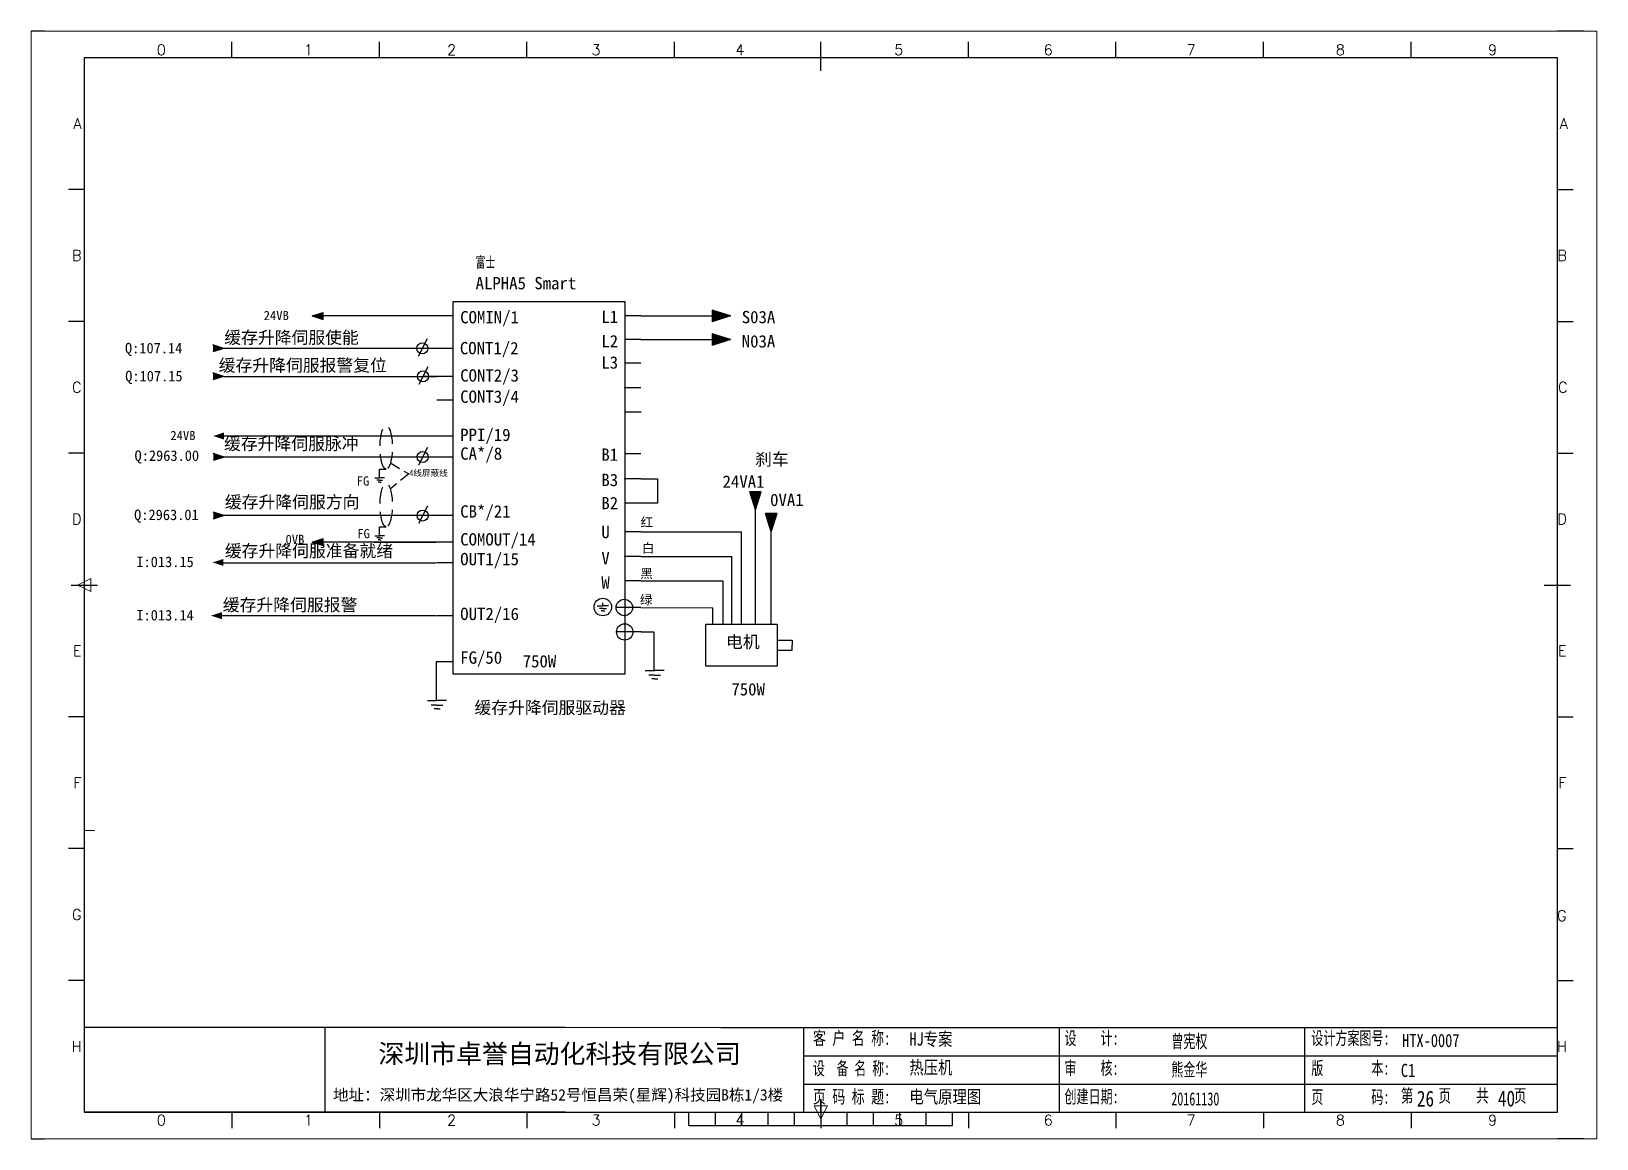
# Model space of a CAD drawing. Extents: x 35123 to 43919, y -4314 to -326.
# Drawn here: x 37620.3 to 37917.3, y -3613.9 to -3403.9 of the extents above; entities that cross this region are included whole.
import ezdxf
from ezdxf.enums import TextEntityAlignment as Align

# ---------------------------------------------------------------- set-up
doc = ezdxf.new("R2010")
doc.units = 0
doc.header["$MEASUREMENT"] = 0
doc.linetypes.add('ACISOWELD', pattern=[3, 2, -1])
doc.linetypes.add('HIDDEN2', pattern=[4.7625, 3.175, -1.5875])
doc.layers.add('AE_BOR', color=1, linetype='Continuous')
doc.styles.add('Standard0.67', font='', dxfattribs={"width": 0.67})
doc.styles.add('Standard_0.8', font='SimSun.ttf', dxfattribs={"width": 0.8})
doc.styles.add('WD', font='romans.shx', dxfattribs={"bigfont": 'gbcbig.shx'})
doc.styles.add('宋', font='SimSun.ttf', dxfattribs={"width": 0.7})
doc.styles.get('Standard0.67').set_extended_font_data('FangSong_GB2312')

# ---------------------------------------------------------------- blocks, each defined once
blk = doc.blocks.new('gb_a2_a')
for p, q in [((584, 410), (25, 410)), ((25, 410), (25, 10)), ((584, 10), (584, 410)), ((25, 10), (584, 10))]:
    blk.add_line(p, q)
at = {"lineweight": 9, "ltscale": 0.1}
blk.add_line((25, 116.86), (29, 116.86), dxfattribs=at)
at = {"layer": 'AE_BOR', "lineweight": 30}
for p, q in [((10, 420), (4.93, 420)), ((594, 420), (584, 420)), ((4.93, 0), (10, 0)), ((594, 0), (584, 0))]:
    blk.add_line(p, q, dxfattribs=at)
at = {"layer": 'AE_BOR', "color": 1, "lineweight": 15}
for p, q in [((4.93, 420), (598.93, 420)), ((4.93, 0), (4.93, 420)), ((598.93, 420), (598.93, 0)), ((22.5, 210), (27.5, 212.5)), ((27.5, 207.5), (22.5, 210)), ((27.5, 212.5), (27.5, 207.5)), ((304.5, 7.5), (302, 12.5)), ((302, 12.5), (307, 12.5)), ((307, 12.5), (304.5, 7.5)), ((598.93, 0), (4.93, 0))]:
    blk.add_line(p, q, dxfattribs=at)
at = {"layer": 'AE_BOR'}
for p, q in [((81, 410), (81, 416)), ((137, 410), (137, 416)), ((193, 410), (193, 416)), ((249, 410), (249, 416)), ((304.5, 410), (304.5, 416)), ((360.5, 410), (360.5, 416)), ((416.5, 410), (416.5, 416)), ((472.5, 410), (472.5, 416)), ((528.5, 410), (528.5, 416)), ((25, 360), (19, 360)), ((584, 360), (590, 360)), ((25, 310), (19, 310)), ((584, 310), (590, 310)), ((25, 260), (19, 260)), ((584, 260), (590, 260)), ((25, 160), (19, 160)), ((584, 160), (590, 160)), ((25, 110), (19, 110)), ((584, 110), (590, 110)), ((25, 60), (19, 60)), ((584, 60), (590, 60)), ((81, 10), (81, 4)), ((137, 10), (137, 4)), ((193, 10), (193, 4)), ((249, 10), (249, 4)), ((304.5, 10), (304.5, 4)), ((360.5, 10), (360.5, 4)), ((416.5, 10), (416.5, 4)), ((472.5, 10), (472.5, 4)), ((528.5, 10), (528.5, 4))]:
    blk.add_line(p, q, dxfattribs=at)
at = {"layer": 'AE_BOR', "color": 2, "lineweight": 30}
for p, q in [((304.5, 405), (304.5, 415)), ((20, 210), (30, 210)), ((579, 210), (589, 210)), ((304.5, 10), (304.5, 15)), ((304.5, 15), (304.5, 5)), ((254.5, 5), (254.5, 10)), ((264.5, 5), (264.5, 10)), ((274.5, 5), (274.5, 10)), ((284.5, 5), (284.5, 10)), ((294.5, 5), (294.5, 10)), ((304.5, 10), (304.5, 5)), ((314.5, 5), (314.5, 10)), ((324.5, 5), (324.5, 10)), ((334.5, 5), (334.5, 10)), ((344.5, 5), (344.5, 10)), ((354.5, 5), (354.5, 10)), ((254.5, 5), (354.5, 5))]:
    blk.add_line(p, q, dxfattribs=at)
at = {"layer": 'AE_BOR', "style": 'WD'}
for s, p in [('0', (54.27, 411)), ('1', (110.12, 411)), ('2', (164.42, 411)), ('3', (219.22, 411)), ('4', (273.82, 411)), ('5', (334.12, 411)), ('6', (390.81, 411)), ('7', (445.01, 411)), ('8', (501.67, 411)), ('9', (559.4, 411)), ('0', (54.27, 5)), ('1', (110.12, 5)), ('2', (164.42, 5)), ('3', (219.22, 5)), ('4', (273.82, 5)), ('5', (334.12, 5)), ('6', (390.81, 5)), ('7', (445.01, 5)), ('8', (501.67, 5)), ('9', (559.4, 5))]:
    blk.add_text(s, height=4, dxfattribs=at).set_placement(p, align=Align.CENTER)
for s, p in [('A', (24, 385)), ('A', (588.05, 385)), ('B', (24, 335)), ('B', (587.67, 335)), ('C', (24, 285)), ('C', (587.86, 285)), ('D', (24, 235)), ('D', (587.67, 235)), ('E', (24, 185)), ('E', (587.48, 185)), ('F', (24, 135)), ('F', (587.48, 135)), ('F', (587.48, 135)), ('G', (24, 85)), ('G', (587.48, 84.56)), ('H', (24, 35)), ('H', (587.67, 35))]:
    blk.add_text(s, height=4, dxfattribs=at).set_placement(p, align=Align.MIDDLE_RIGHT)
blk = doc.blocks.new('节点')
at = {"color": 1}
blk.add_line((5159.2, 79.1), (5149.7, 60.2), dxfattribs=at)
blk.add_circle((5154.1, 68.9), 5.98, dxfattribs=at)

msp = doc.modelspace()

# ---------------------------------------------------------------- hatches: boundary and pattern name
for points in [[(37752.915, -3457.853), (37749.466, -3456.747), (37749.466, -3458.958)], [(37673.573, -3457.853), (37675.642, -3457.189), (37675.642, -3458.516)], [(37752.886, -3462.324), (37749.437, -3461.219), (37749.437, -3463.43)], [(37656.789, -3463.998), (37654.719, -3464.661), (37654.719, -3463.335)], [(37656.789, -3469.304), (37654.719, -3469.968), (37654.719, -3468.641)], [(37654.747, -3480.622), (37656.816, -3479.959), (37656.816, -3481.286)], [(37656.855, -3484.596), (37654.786, -3485.259), (37654.786, -3483.933)], [(37757.658, -3494.642), (37758.763, -3491.193), (37756.553, -3491.193)], [(37656.855, -3495.691), (37654.786, -3496.354), (37654.786, -3495.028)], [(37760.655, -3498.763), (37761.76, -3495.314), (37759.549, -3495.314)], [(37673.573, -3500.716), (37675.642, -3500.053), (37675.642, -3501.379)], [(37654.647, -3504.593), (37656.716, -3503.93), (37656.716, -3505.256)], [(37654.338, -3514.685), (37656.407, -3514.022), (37656.407, -3515.349)]]:
    msp.add_hatch(color=256).paths.add_polyline_path(points)

# ---------------------------------------------------------------- linework, layer by layer
for p, q in [((37752.915, -3457.853), (37749.466, -3456.747)), ((37749.466, -3456.747), (37749.466, -3458.958)), ((37673.573, -3457.853), (37675.642, -3457.189)), ((37685.275, -3457.853), (37673.573, -3457.853)), ((37673.573, -3457.853), (37675.642, -3458.516)), ((37675.642, -3458.516), (37675.642, -3457.189)), ((37697.185, -3457.853), (37685.275, -3457.853)), ((37700.29, -3457.853), (37697.185, -3457.853)), ((37700.29, -3457.853), (37697.185, -3457.853)), ((37700.29, -3457.853), (37697.185, -3457.853)), ((37700.29, -3457.853), (37697.185, -3457.853)), ((37700.29, -3457.853), (37697.185, -3457.853)), ((37700.29, -3457.853), (37697.185, -3457.853)), ((37700.29, -3457.853), (37697.185, -3457.853)), ((37700.29, -3457.853), (37697.185, -3457.853)), ((37700.29, -3457.853), (37697.185, -3457.853)), ((37700.29, -3457.853), (37697.185, -3457.853)), ((37735.952, -3457.853), (37732.847, -3457.853)), ((37735.952, -3457.853), (37732.847, -3457.853)), ((37735.952, -3457.853), (37732.847, -3457.853)), ((37735.952, -3457.853), (37732.847, -3457.853)), ((37735.952, -3457.853), (37732.847, -3457.853)), ((37735.952, -3457.853), (37732.847, -3457.853)), ((37735.952, -3457.853), (37732.847, -3457.853)), ((37735.952, -3457.853), (37732.847, -3457.853)), ((37735.952, -3457.853), (37732.847, -3457.853)), ((37735.952, -3457.853), (37732.847, -3457.853)), ((37735.952, -3457.853), (37752.915, -3457.853)), ((37752.915, -3457.853), (37749.466, -3458.958)), ((37735.927, -3462.292), (37732.822, -3462.292)), ((37735.923, -3462.323), (37752.886, -3462.323)), ((37752.886, -3462.324), (37749.437, -3461.219)), ((37749.437, -3461.219), (37749.437, -3463.43)), ((37752.886, -3462.324), (37749.437, -3463.43)), ((37656.789, -3463.998), (37654.719, -3463.335)), ((37656.789, -3463.998), (37654.719, -3464.661)), ((37659.708, -3463.998), (37656.789, -3463.998)), ((37694.439, -3463.998), (37659.708, -3463.998)), ((37700.29, -3463.998), (37694.439, -3463.998)), ((37697.118, -3463.998), (37694.439, -3463.998)), ((37656.789, -3469.304), (37654.719, -3468.641)), ((37735.923, -3466.781), (37732.818, -3466.781)), ((37656.789, -3469.304), (37654.719, -3469.968)), ((37656.839, -3469.301), (37697.185, -3469.301)), ((37697.249, -3469.301), (37694.569, -3469.301)), ((37700.289, -3469.301), (37697.185, -3469.301)), ((37735.871, -3471.465), (37732.766, -3471.465)), ((37700.29, -3473.818), (37697.185, -3473.818)), ((37735.952, -3476.094), (37732.847, -3476.094)), ((37676.616, -3480.622), (37656.816, -3480.622)), ((37697.185, -3480.622), (37676.616, -3480.622)), ((37700.258, -3480.622), (37697.153, -3480.622)), ((37656.855, -3484.596), (37654.786, -3483.933)), ((37656.855, -3484.596), (37654.786, -3485.259)), ((37659.775, -3484.596), (37656.855, -3484.596)), ((37694.506, -3484.596), (37659.775, -3484.596)), ((37697.185, -3484.596), (37693.751, -3484.596)), ((37697.185, -3484.596), (37694.506, -3484.596)), ((37700.29, -3484.596), (37697.185, -3484.596)), ((37735.923, -3484.026), (37732.818, -3484.026)), ((37685.45, -3488.575), (37686.345, -3488.568)), ((37686.345, -3489.004), (37685.783, -3489.004)), ((37686.355, -3489.35), (37686.068, -3489.35)), ((37687.239, -3488.575), (37686.345, -3488.568)), ((37686.345, -3489.004), (37686.907, -3489.004)), ((37686.355, -3489.35), (37686.641, -3489.35)), ((37735.871, -3488.71), (37732.766, -3488.71)), ((37735.871, -3488.71), (37739.056, -3488.71)), ((37739.056, -3488.71), (37739.056, -3493.339)), ((37757.658, -3494.642), (37756.553, -3491.193)), ((37758.763, -3491.193), (37756.553, -3491.193)), ((37757.658, -3516.326), (37757.658, -3491.193)), ((37757.658, -3494.642), (37758.763, -3491.193)), ((37656.855, -3495.691), (37654.786, -3495.028)), ((37735.952, -3493.339), (37732.847, -3493.339)), ((37739.056, -3493.339), (37735.952, -3493.339)), ((37760.655, -3498.763), (37759.549, -3495.314)), ((37761.76, -3495.314), (37759.549, -3495.314)), ((37760.655, -3498.763), (37761.76, -3495.314)), ((37656.855, -3495.691), (37654.786, -3496.354)), ((37659.775, -3495.691), (37656.855, -3495.691)), ((37694.506, -3495.691), (37659.775, -3495.691)), ((37697.185, -3495.691), (37694.506, -3495.691)), ((37697.185, -3495.691), (37694.506, -3495.691)), ((37700.29, -3495.691), (37697.185, -3495.691)), ((37673.573, -3500.716), (37675.642, -3500.053)), ((37685.275, -3500.716), (37673.573, -3500.716)), ((37673.573, -3500.716), (37675.642, -3501.379)), ((37675.642, -3501.379), (37675.642, -3500.053)), ((37697.085, -3500.718), (37684.982, -3500.718)), ((37685.275, -3500.718), (37697.085, -3500.718)), ((37685.45, -3499.523), (37686.345, -3499.516)), ((37686.345, -3499.952), (37685.783, -3499.952)), ((37686.355, -3500.298), (37686.068, -3500.298)), ((37687.239, -3499.523), (37686.345, -3499.516)), ((37686.345, -3499.952), (37686.907, -3499.952)), ((37686.355, -3500.298), (37686.641, -3500.298)), ((37700.19, -3500.718), (37697.085, -3500.718)), ((37735.923, -3498.763), (37732.818, -3498.763)), ((37735.923, -3498.763), (37755.001, -3498.763)), ((37755.001, -3516.328), (37755.001, -3498.763)), ((37760.655, -3516.328), (37760.655, -3498.763)), ((37735.871, -3503.448), (37732.766, -3503.448)), ((37735.871, -3503.448), (37753.192, -3503.448)), ((37753.192, -3516.326), (37753.192, -3503.448)), ((37655.522, -3504.692), (37697.085, -3504.692)), ((37700.29, -3504.692), (37697.185, -3504.692)), ((37735.952, -3508.077), (37732.847, -3508.077)), ((37735.952, -3508.077), (37751.44, -3508.077)), ((37751.44, -3508.077), (37751.44, -3516.326)), ((37727.633, -3512.813), (37728.706, -3512.805)), ((37728.706, -3513.328), (37728.032, -3513.328)), ((37728.706, -3512.805), (37728.706, -3512.252)), ((37729.779, -3512.813), (37728.706, -3512.805)), ((37728.706, -3513.328), (37729.381, -3513.328)), ((37732.847, -3513.138), (37731.208, -3513.138)), ((37735.871, -3513.138), (37732.766, -3513.138)), ((37735.871, -3513.138), (37749.534, -3513.19)), ((37749.534, -3516.29), (37749.534, -3513.19)), ((37697.085, -3514.721), (37655.996, -3514.721)), ((37700.29, -3514.721), (37697.185, -3514.721)), ((37728.718, -3513.744), (37728.374, -3513.744)), ((37728.718, -3513.744), (37729.062, -3513.744)), ((37732.847, -3517.767), (37731.29, -3517.767)), ((37735.952, -3517.767), (37732.847, -3517.767)), ((37735.952, -3517.767), (37738.39, -3517.767)), ((37738.39, -3517.767), (37738.39, -3525.098)), ((37761.796, -3519.324), (37764.603, -3519.324)), ((37764.603, -3519.324), (37764.603, -3520.282)), ((37761.796, -3521.24), (37764.603, -3521.24)), ((37764.603, -3521.24), (37764.603, -3520.282)), ((37700.19, -3523.437), (37697.085, -3523.437)), ((37697.085, -3523.437), (37697.085, -3530.767)), ((37736.741, -3525.112), (37738.529, -3525.098)), ((37740.318, -3525.112), (37738.529, -3525.098)), ((37738.529, -3525.969), (37737.405, -3525.969)), ((37738.549, -3526.663), (37737.976, -3526.663)), ((37738.529, -3525.969), (37739.653, -3525.969)), ((37738.549, -3526.663), (37739.123, -3526.663)), ((37695.436, -3530.781), (37697.224, -3530.767)), ((37699.013, -3530.781), (37697.224, -3530.767)), ((37697.224, -3531.639), (37696.1, -3531.639)), ((37697.244, -3532.332), (37696.671, -3532.332)), ((37697.224, -3531.639), (37698.348, -3531.639)), ((37697.244, -3532.332), (37697.818, -3532.332)), ((37675.942, -3592.785), (37675.942, -3608.87)), ((37766.755, -3598.146), (37811.007, -3598.146)), ((37811.007, -3598.146), (37879.792, -3598.146)), ((37879.792, -3598.146), (37909.79, -3598.146)), ((37766.755, -3603.508), (37811.007, -3603.508)), ((37811.007, -3603.508), (37879.792, -3603.508)), ((37879.792, -3603.508), (37909.79, -3603.508)), ((37751.057, -3608.87), (37811.007, -3608.87)), ((37811.007, -3608.87), (37879.792, -3608.87))]:
    msp.add_line(p, q)
at = {"linetype": 'ACISOWELD'}
for p, q in [((37688.397, -3485.716), (37691.872, -3487.811)), ((37691.872, -3487.811), (37688.357, -3490.664))]:
    msp.add_line(p, q, dxfattribs=at)
at = {"lineweight": -3}
for p, q in [((37686.345, -3488.568), (37686.345, -3486.873)), ((37686.345, -3486.873), (37687.584, -3486.873)), ((37686.345, -3499.516), (37686.345, -3497.821)), ((37686.345, -3497.821), (37687.584, -3497.821))]:
    msp.add_line(p, q, dxfattribs=at)
at = {"ltscale": 2}
for p, q in [((37721.595, -3592.785), (37630.29, -3592.785)), ((37751.057, -3592.785), (37909.79, -3592.785)), ((37766.755, -3592.785), (37766.755, -3608.87)), ((37815.321, -3608.87), (37815.321, -3592.785)), ((37861.901, -3608.87), (37861.901, -3592.785)), ((37721.595, -3608.87), (37630.29, -3608.87)), ((37879.792, -3608.87), (37909.79, -3608.87))]:
    msp.add_line(p, q, dxfattribs=at)
at = {"lineweight": 9, "ltscale": 0.1}
for p, q in [((37721.595, -3592.785), (37751.057, -3592.785)), ((37721.595, -3608.87), (37751.057, -3608.87)), ((37749.699, -3608.87), (37749.699, -3608.87)), ((37749.699, -3608.87), (37749.699, -3608.87))]:
    msp.add_line(p, q, dxfattribs=at)
for points in [[(37700.29, -3455.102), (37732.847, -3455.102), (37732.847, -3525.779), (37700.29, -3525.789)], [(37748.206, -3516.328), (37761.796, -3516.328), (37761.796, -3524.237), (37748.206, -3524.237)]]:
    msp.add_lwpolyline(points, close=True)
for centre, radius in [((37728.681, -3513.055), 1.662), ((37732.766, -3513.138), 1.558), ((37732.847, -3517.767), 1.558)]:
    msp.add_circle(centre, radius)
at = {"linetype": 'HIDDEN2'}
for centre in [(37687.584, -3482.767), (37687.584, -3493.715)]:
    msp.add_ellipse(centre, major_axis=(0, -4.106), ratio=0.2823603, dxfattribs=at)

# ---------------------------------------------------------------- block references
for name, p, xscale, yscale, zscale in [('gb_a2_a', (37617.79, -3613.87), 0.5, 0.5, 0.5), ('节点', (36792.472, -3476.058), 0.1749999999992724, 0.1750000000001819, 0.175), ('节点', (36792.472, -3476.058), 0.1749999999992724, 0.1750000000001819, 0.175), ('节点', (36792.472, -3476.058), 0.1749999999992724, 0.1750000000001819, 0.175), ('节点', (36792.603, -3481.361), 0.1749999999992724, 0.1750000000001819, 0.175), ('节点', (36792.603, -3481.361), 0.1749999999992724, 0.1750000000001819, 0.175), ('节点', (36792.603, -3481.361), 0.1749999999992724, 0.1750000000001819, 0.175), ('节点', (36792.539, -3496.656), 0.1749999999992724, 0.1750000000001819, 0.175), ('节点', (36792.539, -3496.656), 0.1749999999992724, 0.1750000000001819, 0.175), ('节点', (36792.539, -3496.656), 0.1749999999992724, 0.1750000000001819, 0.175), ('节点', (36792.539, -3507.751), 0.1749999999992724, 0.1750000000001819, 0.175), ('节点', (36792.539, -3507.751), 0.1749999999992724, 0.1750000000001819, 0.175), ('节点', (36792.539, -3507.751), 0.1749999999992724, 0.1750000000001819, 0.175)]:
    msp.add_blockref(name, p, dxfattribs=dict(xscale=xscale, yscale=yscale, zscale=zscale))

# ---------------------------------------------------------------- texts
for s, insert, char_height, width, attachment_point in [('{\\Fromans,gbcbig|c134;富士}\\PALPHA5 Smart', (37704.547, -3446.556), 2.34, 28.3192, 1), ('24VB', (37664.341, -3456.886), 1.755, 5.30592, 1), ('{\\fSimSun|b0|i0|c134|p2;COMIN/1}', (37701.633, -3456.914), 2.34, 14.26729, 1), ('{\\fSimSun|b0|i0|c134|p2;L1}', (37728.408, -3456.819), 2.34, 4.33545, 1), ('{\\fNSimSun|b0|i0|c134|p49;\\C0;S03A}', (37755.049, -3456.886), 2.34, 5.30592, 1), ('Q:107.14', (37638.025, -3462.947), 2, 14.80364, 1), ('{\\fSimSun|b0|i0|c134|p2;缓存升降伺服使能}', (37656.867, -3460.757), 2.34, 30.42746, 1), ('{\\fSimSun|b0|i0|c134|p2;CONT1/2}', (37701.564, -3462.779), 2.34, 19.80593, 1), ('{\\fSimSun|b0|i0|c134|p2;L2}', (37728.408, -3461.466), 2.34, 4.33545, 1), ('{\\fNSimSun|b0|i0|c134|p49;\\C0;N03A}', (37755.049, -3461.486), 2.34, 5.30592, 1), ('{\\fSimSun|b0|i0|c134|p2;缓存升降伺服报警复位}', (37655.805, -3466.039), 2.34, 37.66028, 1), ('{\\fSimSun|b0|i0|c134|p2;L3}', (37728.408, -3465.501), 2.34, 4.33545, 1), ('Q:107.15', (37638.075, -3468.25), 2, 14.80364, 1), ('{\\fSimSun|b0|i0|c134|p2;CONT2/3}', (37701.633, -3467.96), 2.34, 22.44337, 1), ('{\\fSimSun|b0|i0|c134|p2;CONT3/4}', (37701.633, -3471.983), 2.34, 4.64062, 1), ('24VB', (37646.632, -3479.642), 1.755, 5.30592, 1), ('{\\fSimSun|b0|i0|c134|p2;缓存升降伺服脉冲}', (37656.816, -3480.9), 2.34, 31.69101, 1), ('{\\fSimSun|b0|i0|c134|p2;PPI/19}', (37701.633, -3479.225), 2.34, 4.64062, 1), ('Q:2963.00', (37639.846, -3483.333), 2, 14.80364, 1), ('{\\fSimSun|b0|i0|c134|p2;CA*/8}', (37701.633, -3482.774), 2.34, 4.64062, 1), ('{\\fSimSun|b0|i0|c134|p2;B1}', (37728.408, -3482.975), 2.34, 4.33545, 1), ('{\\fSimSun|b0|i0|c134|p2;刹车}', (37757.576, -3483.851), 2.34, 11.40321, 1), ('FG', (37681.99, -3488.267), 1.755, 5.30592, 1), ('{\\fSimSun|b0|i0|c134|p2;B3}', (37728.408, -3487.782), 2.34, 4.33545, 1), ('{\\fNSimSun|b0|i0|c134|p49;\\C0;24VA1}', (37751.405, -3488.092), 2.34, 5.30592, 1), ('{\\fSimSun|b0|i0|c134|p2;缓存升降伺服方向}', (37656.973, -3491.959), 2.34, 31.42377, 1), ('{\\fSimSun|b0|i0|c134|p2;B2}', (37728.408, -3492.164), 2.34, 4.33545, 1), ('{\\fNSimSun|b0|i0|c134|p49;\\C0;0VA1}', (37760.428, -3491.56), 2.34, 5.30592, 1), ('Q:2963.01', (37639.77, -3494.557), 2, 16.56222, 1), ('{\\fSimSun|b0|i0|c134|p2;CB*/21}', (37701.633, -3493.748), 2.34, 4.64062, 1), ('FG', (37682.105, -3498.234), 1.755, 5.30592, 1), ('{\\fSimSun|b0|i0|c134|p2;U}', (37728.408, -3497.641), 2.34, 4.33545, 1), ('{\\fSimSun|b0|i0|c134|p2;红}', (37735.832, -3496.089), 1.755, 4.33545, 1), ('{\\fSimSun|b0|i0|c134|p2;缓存升降伺服准备就绪}', (37656.973, -3501.222), 2.34, 38.69544, 1), ('0VB', (37668.484, -3499.341), 1.755, 5.30592, 1), ('{\\fSimSun|b0|i0|c134|p2;COMOUT/14}', (37701.633, -3499.042), 2.34, 4.64062, 1), ('{\\fSimSun|b0|i0|c134|p2;白}', (37736.092, -3500.992), 1.755, 4.33545, 1), ('I:013.15', (37640.188, -3503.477), 2, 14.80364, 1), ('{\\fSimSun|b0|i0|c134|p2;OUT1/15}', (37701.633, -3502.785), 2.34, 4.64062, 1), ('{\\fSimSun|b0|i0|c134|p2;V}', (37728.408, -3502.593), 2.34, 4.33545, 1), ('{\\fSimSun|b0|i0|c134|p2;W}', (37728.408, -3507.219), 2.34, 4.33545, 1), ('{\\fSimSun|b0|i0|c134|p2;黑}', (37735.787, -3505.796), 1.755, 4.33545, 1), ('{\\fSimSun|b0|i0|c134|p2;绿}', (37735.717, -3510.778), 1.755, 4.33545, 1), ('{\\fSimSun|b0|i0|c134|p2;缓存升降伺服报警}', (37656.586, -3511.47), 2.34, 31.40635, 1), ('{\\fSimSun|b0|i0|c134|p2;OUT2/16}', (37701.633, -3513.175), 2.34, 4.64062, 1), ('I:013.14', (37640.188, -3513.596), 2, 14.80364, 1), ('{\\fSimSun|b0|i0|c134|p2;电机}', (37752.06, -3518.474), 2.34, 8.49766, 1), ('{\\fSimSun|b0|i0|c134|p2;FG/50}', (37701.633, -3521.465), 2.34, 4.64062, 1), ('750W', (37713.486, -3522.154), 2.34, 28.3192, 1), ('750W', (37753.077, -3527.479), 2.34, 28.3192, 1), ('{\\fSimSun|b0|i0|c134|p2;缓存升降伺服驱动器}', (37704.333, -3530.951), 2.34, 37.23365, 1), ('{\\fSimSun|b0|i0|c134|p2;深圳市卓誉自动化科技有限公司}', (37686.111, -3599.958), 3.6, 80.67766, 7), ('{\\fSimSun|b0|i0|c134|p2;地址：深圳市龙华区大浪华宁路52号恒昌荣(星辉)科技园B栋1/3楼}', (37677.498, -3607.218), 2.16, 89.25675, 7)]:
    msp.add_mtext(s, dxfattribs=dict(insert=insert, char_height=char_height, width=width, attachment_point=attachment_point))
at = {"linetype": 'ACISOWELD', "insert": (37691.932, -3487.058), "char_height": 1.17, "width": 8.15604, "attachment_point": 1}
msp.add_mtext('4线屏蔽线', dxfattribs=at)
at = {"ltscale": 2, "attachment_point": 1}
for s, insert, char_height, width, style in [('{\\fSimSun|b0|i0|c134|p2;\\W0.72;客 户 名 称:}', (37768.558, -3593.553), 2.5, 16.24768, 'Standard0.67'), ('HJ专案', (37786.846, -3593.727), 2.5, 33.90777, 'Standard_0.8'), ('{\\fSimSun|b0|i0|c134|p2;设    计:}', (37816.273, -3593.553), 2.5, 12.03121, 'Standard0.67'), ('{\\fSimSun|b0|i0|c134|p2;设计方案图号:}', (37863.106, -3593.553), 2.5, 15.1644, 'Standard0.67'), ('{\\fSimSun|b0|i0|c134|p2;曾宪权}', (37836.55, -3594.155), 2.5, 12.03121, 'Standard0.67'), ('{\\f@SimSun|b0|i0|c134|p2;HTX-0007}', (37880.344, -3593.994), 2.5, 33.90777, 'Standard_0.8'), ('{\\fSimSun|b0|i0|c134|p2;\\W0.66;设  备 名 称:}', (37768.558, -3599.282), 2.5, 15.12342, 'Standard0.67'), ('{\\fSimSun|b0|i0|c134|p2;热压机}', (37786.846, -3599.115), 2.5, 33.90777, 'Standard_0.8'), ('{\\fSimSun|b0|i0|c134|p2;审    核:}', (37816.273, -3599.227), 2.5, 12.03121, 'Standard0.67'), ('{\\fSimSun|b0|i0|c134|p2;熊金华}', (37836.55, -3599.517), 2.5, 12.03121, 'Standard0.67'), ('{\\fSimSun|b0|i0|c134|p2;版        本:}', (37863.106, -3599.227), 2.5, 16.84978, 'Standard0.67'), ('C1', (37880.104, -3599.667), 2.5, 5.97175, 'Standard_0.8'), ('{\\fSimSun|b0|i0|c134|p2;\\W0.72;页 码 标 题:}', (37768.558, -3604.65), 2.5, 15.12342, 'Standard0.67'), ('{\\fSimSun|b0|i0|c134|p2;电气原理图}', (37786.846, -3604.663), 2.5, 33.90777, 'Standard_0.8'), ('{\\fSimSun|b0|i0|c134|p2;创建日期:}', (37816.273, -3604.634), 2.5, 12.03121, 'Standard0.67'), ('{\\fSimSun|b0|i0|c134|p2;20161130}', (37836.55, -3605.075), 2.5, 12.03121, 'Standard0.67'), ('{\\fSimSun|b0|i0|c134|p2;页        码:}', (37863.106, -3604.713), 2.5, 15.72579, 'Standard0.67'), ('第    页    共    页', (37880.102, -3604.468), 2.5, 33.90777, '宋'), ('26', (37883.141, -3604.773), 3, 3.76639, 'Standard_0.8'), ('40', (37898.509, -3604.748), 3, 3.76639, 'Standard_0.8')]:
    msp.add_mtext(s, dxfattribs=dict(at, insert=insert, char_height=char_height, width=width, style=style))

doc.saveas('drawing.dxf')
